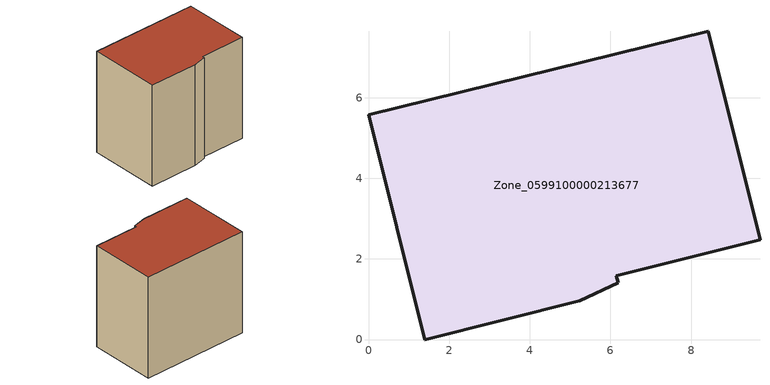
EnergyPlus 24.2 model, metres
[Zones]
Zone_0599100000213677
 floor ground (C_G): 5.24,0.96 1.39,0 0,5.58 8.42,7.64 9.71,2.47 6.15,1.58 6.2,1.41 z0
 wall outside (C_F): 8.42,7.64 0,5.58 1.39,0 5.24,0.96 6.2,1.41 6.15,1.58 9.71,2.47 8.42,7.64 z0:8.27
 roof outside (C_R): 6.2,1.41 6.15,1.58 9.71,2.47 8.42,7.64 0,5.58 1.39,0 5.24,0.96 z8.27
[BUILDING]
Pand.0599100000213677: North Axis=0; Terrain=City; Loads Convergence Tolerance Value=0.04; Temperature Convergence Tolerance Value=0.4; Solar Distribution=FullExterior; Maximum Number of Warmup Days=25; Minimum Number of Warmup Days=1
[Site:Location]
Rotterdam.The.Hague.AP_ZH_NLD Design_Conditions: Latitude=51.96; Longitude=4.45; Time Zone=1; Elevation=-4.5
[SITE:GROUNDTEMPERATURE:BUILDINGSURFACE]
18, 18, 18, 18, 18, 18, 18, 18, 18, 18, 18, 18
[MATERIAL] Thermal Absorptance=0.9; Solar Absorptance=0.7; Visible Absorptance=0.7
Name | Roughness | Thickness | Conductivity | Density | Specific Heat
G.TI.1975-1991 | MediumSmooth | 0.15 | 0.288461 | 540 | 1210
F.TI.1975-1991 | Rough | 0.3 | 0.230769 | 1920 | 840
R.TI.1975-1991 | MediumRough | 0.2 | 0.153846 | 1500 | 1000
[CONSTRUCTION]
C_G: G.TI.1975-1991
C_F: F.TI.1975-1991
C_R: R.TI.1975-1991
[ZONE]
Zone_0599100000213677: Type=1; Multiplier=1; Ceiling Height=Autocalculate; Volume=Autocalculate; Floor Area=autocalculate; Part of Total Floor Area=Yes
[ZONEINFILTRATION:DESIGNFLOWRATE]
Infil_Zone_0599100000213677: Zone or ZoneList or Space or SpaceList=Zone_0599100000213677; Schedule=AlwaysOn; Design Flow Rate Calculation Method=Flow/Area; Flow Rate per Floor Area=0.003; Constant Term Coefficient=1; Temperature Term Coefficient=0; Velocity Term Coefficient=0; Velocity Squared Term Coefficient=0
[HVACTEMPLATE:ZONE:IDEALLOADSAIRSYSTEM]
Zone_0599100000213677: Maximum Heating Supply Air Temperature=50; Minimum Cooling Supply Air Temperature=13; Maximum Heating Supply Air Humidity Ratio=0.0156; Minimum Cooling Supply Air Humidity Ratio=0.0077; Heating Limit=NoLimit; Cooling Limit=NoLimit; Dehumidification Control Type=ConstantSensibleHeatRatio; Cooling Sensible Heat Ratio=0.7; Dehumidification Setpoint=60; Humidification Control Type=None; Humidification Setpoint=30; Outdoor Air Method=None; Outdoor Air Flow Rate per Person=0.00944; Outdoor Air Flow Rate per Zone Floor Area=0; Outdoor Air Flow Rate per Zone=0; Demand Controlled Ventilation Type=None; Outdoor Air Economizer Type=NoEconomizer; Heat Recovery Type=None; Sensible Heat Recovery Effectiveness=0.7; Latent Heat Recovery Effectiveness=0.65
[ZONECONTROL:THERMOSTAT]
ThermostatControl_Zone_0599100000213677: Zone or ZoneList=Zone_0599100000213677; Control Type Schedule=DualSetpointControlType; Control 1=Thermostat_Zone_0599100000213677; Temperature Difference Between Cutout And Setpoint=0
[THERMOSTATSETPOINT:DUALSETPOINT]
Thermostat_Zone_0599100000213677: Heating Setpoint Temperature Schedule=HeatingSetpoint_Zone_0599100000213677; Cooling Setpoint Temperature Schedule=CoolingSetpoint_Zone_0599100000213677
[SCHEDULE:COMPACT]
HeatingSetpoint_Zone_0599100000213677: Through: 12/31, For: AllDays, Until: 24:00, 21
CoolingSetpoint_Zone_0599100000213677: Through: 12/31, For: AllDays, Until: 24:00, 24
DualSetpointControlType: Through: 12/31, For: AllDays, Until: 24:00, 4
AlwaysOn: Through: 12/31, For: AllDays, Until: 24:00, 1
